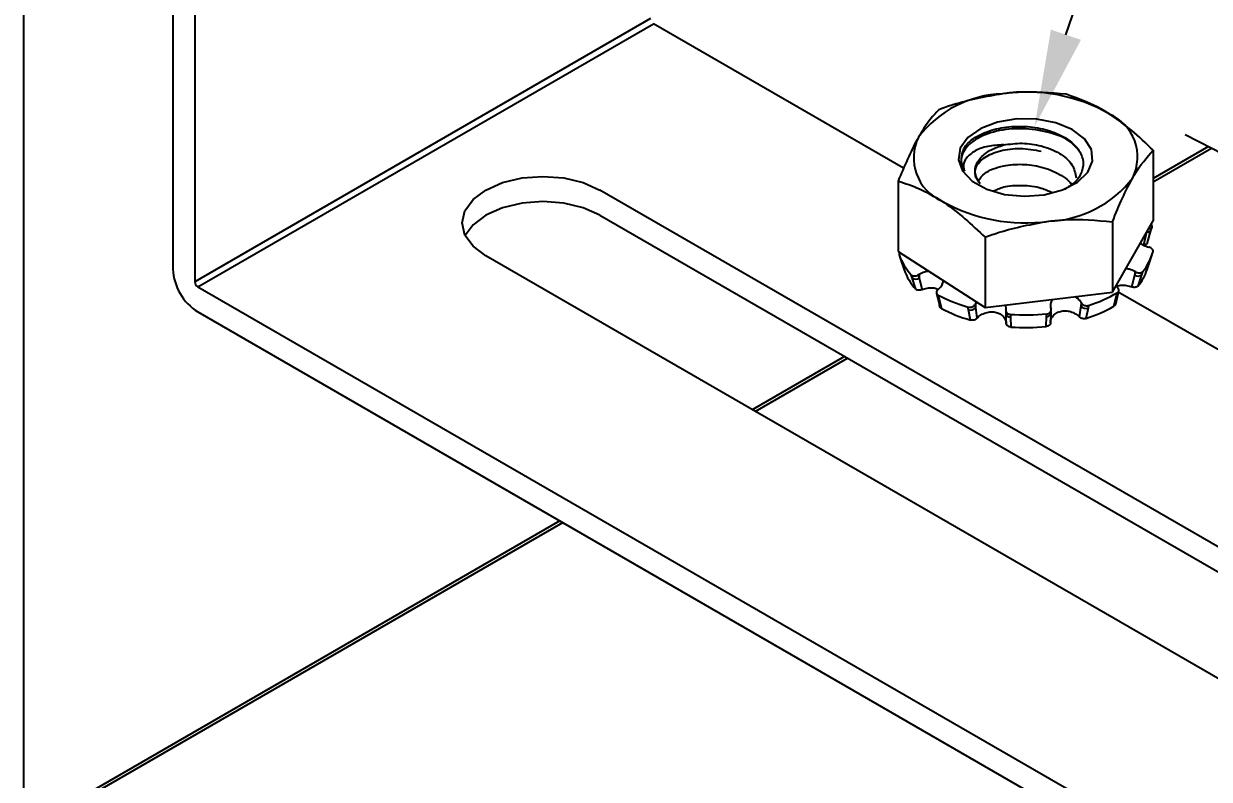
# Model space of a CAD drawing. Extents: x 0 to 7.14, y -9.39 to 0.
# Drawn here: x 0 to 2.299, y -4.632 to -3.166 of the extents above; entities that cross this region are included whole.
import ezdxf
from ezdxf import colors
from ezdxf.entities.mleader import LeaderData, LeaderLine
from ezdxf.math import Vec2, Vec3

# ---------------------------------------------------------------- set-up
doc = ezdxf.new("R2010")
doc.units = 0
doc.header["$LTSCALE"] = 0.5
doc.header["$MEASUREMENT"] = 0
for name, color, linetype in [('FAB DWG', 221, 'CONTINUOUS'), ('Hardware', 242, 'CONTINUOUS'), ('Housing', 150, 'CONTINUOUS'), ('Mounting', 4, 'CONTINUOUS')]:
    doc.layers.add(name, color=color, linetype=linetype)
doc.layers.add('Text-Unprinted', color=131, linetype='CONTINUOUS', plot=False)
doc.styles.add('LSAD_Standard', font='arial.ttf')

msp = doc.modelspace()

# ---------------------------------------------------------------- linework, layer by layer
at = {"layer": 'Hardware', "transparency": 16777216}
for p, q in [((2.1904, -3.412), (2.1904, -3.5487)), ((1.696, -3.4718), (1.696, -3.6086)), ((2.1117, -3.6873), (2.1904, -3.5487)), ((2.1117, -3.5506), (2.1117, -3.6873)), ((2.1864, -3.5676), (2.1885, -3.5609)), ((2.1884, -3.5589), (2.187, -3.5549)), ((1.8645, -3.5805), (1.8645, -3.7172)), ((2.1726, -3.5953), (2.1784, -3.5703)), ((2.1784, -3.5703), (2.1786, -3.5695)), ((2.1784, -3.57), (2.1784, -3.5703)), ((2.1863, -3.5656), (2.1787, -3.5906)), ((1.696, -3.6086), (1.8645, -3.7172)), ((2.1798, -3.5991), (2.182, -3.5997)), ((1.698, -3.6151), (1.7001, -3.6214)), ((1.7001, -3.6214), (1.7077, -3.6441)), ((2.1789, -3.6436), (2.1887, -3.6143)), ((1.7232, -3.6595), (1.7214, -3.6536)), ((1.7368, -3.6527), (1.7349, -3.6538)), ((1.7349, -3.6538), (1.7368, -3.6598)), ((1.7368, -3.6527), (1.7368, -3.6598)), ((2.1494, -3.677), (2.155, -3.6541)), ((2.155, -3.6471), (2.155, -3.6541)), ((2.1569, -3.6481), (2.155, -3.6471)), ((2.155, -3.6541), (2.1569, -3.6481)), ((2.1683, -3.6534), (2.161, -3.6756)), ((2.1702, -3.6475), (2.1683, -3.6534)), ((1.7304, -3.6814), (1.7232, -3.6595)), ((1.7368, -3.6598), (1.7423, -3.6825)), ((2.1197, -3.6766), (2.1213, -3.6779)), ((1.7704, -3.6893), (1.7719, -3.695)), ((1.773, -3.6826), (1.7745, -3.6813)), ((1.7735, -3.6929), (1.775, -3.6986)), ((1.775, -3.6986), (1.78, -3.7189)), ((1.8645, -3.7172), (2.1117, -3.6873)), ((2.1146, -3.7144), (2.1198, -3.6939)), ((2.118, -3.7104), (2.1229, -3.6904)), ((2.1198, -3.6939), (2.1214, -3.6882)), ((2.1226, -3.6906), (2.1242, -3.6849)), ((1.8324, -3.7215), (1.8315, -3.7161)), ((1.8363, -3.7414), (1.8324, -3.7215)), ((1.8458, -3.7097), (1.845, -3.7113)), ((1.845, -3.7113), (1.8458, -3.7168)), ((1.8483, -3.7067), (1.8458, -3.7097)), ((1.8458, -3.7097), (1.8458, -3.7168)), ((1.8458, -3.7168), (1.8488, -3.7379)), ((1.9049, -3.7233), (1.9052, -3.7286)), ((1.905, -3.7217), (1.9054, -3.72)), ((1.9054, -3.72), (1.9052, -3.7123)), ((1.9921, -3.7188), (1.9925, -3.7205)), ((1.9922, -3.7279), (1.9927, -3.7225)), ((2.0475, -3.7352), (2.0507, -3.714)), ((2.0507, -3.707), (2.0507, -3.714)), ((2.0517, -3.7085), (2.0507, -3.707)), ((2.0507, -3.714), (2.0517, -3.7085)), ((2.0643, -3.7184), (2.0601, -3.7384)), ((2.0653, -3.713), (2.0643, -3.7184)), ((1.9057, -3.7478), (1.9054, -3.7271)), ((1.9137, -3.7303), (1.9141, -3.7356)), ((1.9141, -3.7356), (1.9146, -3.7549)), ((1.983, -3.754), (1.9839, -3.7347)), ((1.9839, -3.7347), (1.9843, -3.7294)), ((1.9921, -3.7259), (1.9914, -3.7466))]:
    msp.add_line(p, q, dxfattribs=at)
at = {"layer": 'Hardware', "transparency": 16777216, "flags": 128}
msp.add_lwpolyline([(2.0709, -3.4105), (2.0573, -3.3895), (2.0336, -3.3717), (2.0019, -3.3587), (1.9649, -3.3517), (1.9261, -3.3513), (1.8887, -3.3576), (1.8562, -3.3699), (1.8315, -3.3872), (1.8166, -3.4079), (1.813, -3.4303), (1.821, -3.4522), (1.8398, -3.4719), (1.8679, -3.4874), (1.9026, -3.4975), (1.9409, -3.5012), (1.9795, -3.4983), (2.0148, -3.4889), (2.0437, -3.4739), (2.0638, -3.4547), (2.0731, -3.4329), (2.0709, -3.4105)], dxfattribs=at)
at = {"layer": 'Hardware', "transparency": 16777216}
for centre, radius, start, end in [((1.9063, -3.5176), 0.2154, 92.1268, 142.5443), ((1.945, -3.6244), 0.3254, 60.3118, 98.2465), ((2.0689, -3.4252), 0.0914, 333.9851, 65.9391), ((1.8175, -3.4267), 0.0914, 153.9851, 245.9391), ((1.8643, -3.4301), 0.0459, 135.1303, 209.5951), ((1.9801, -3.3344), 0.2154, 272.1268, 322.5443), ((1.9414, -3.2275), 0.3254, 240.3118, 278.2465), ((2.1806, -3.5635), 0.00711, 252.1811, 325.0563), ((2.0889, -3.5806), 0.1053, 320.5546, 344.6499), ((1.8041, -3.5769), 0.1127, 199.7911, 222.8131), ((1.8097, -3.6077), 0.1083, 199.6761, 222.9282), ((2.1612, -3.6449), 0.0111, 236.1169, 309.7931), ((2.0814, -3.6101), 0.1031, 320.5506, 341.033), ((1.7302, -3.6504), 0.0115, 232.4043, 304.8498), ((1.7774, -3.6934), 0.0058, 196.3687, 244.888), ((1.913, -3.4276), 0.2998, 242.2595, 254.2265), ((1.9799, -3.4431), 0.283, 287.5522, 299.9901), ((2.1172, -3.6889), 0.00567, 298.0923, 342.9533), ((1.9142, -3.4643), 0.2879, 242.1993, 254.2867), ((1.8359, -3.7101), 0.0119, 252.6911, 326.1397), ((2.0605, -3.7069), 0.0121, 216.039, 288.4221), ((1.9785, -3.4792), 0.2717, 287.4896, 300.0526), ((1.9136, -3.7272), 0.00846, 189.7578, 273.442), ((1.9432, -3.3002), 0.4311, 266.0806, 275.4695), ((1.9841, -3.7264), 0.00824, 268.0981, 349.8946), ((1.9432, -3.342), 0.4139, 266.0333, 275.5167)]:
    msp.add_arc(centre, radius, start, end, dxfattribs=at)
for points, knots in [([(1.8983, -3.3024), (1.866, -3.3082), (1.8242, -3.3158), (1.7839, -3.33), (1.7747, -3.3333)], [0, 0, 0, 0, 0.77189, 1, 1, 1, 1]), ([(2.0219, -3.3034), (1.9912, -3.3007), (1.9504, -3.2971), (1.9086, -3.3013), (1.8983, -3.3024)], [0, 0, 0, 0, 0.754682, 1, 1, 1, 1]), ([(2.1062, -3.3417), (2.1042, -3.3405), (2.0757, -3.3223), (2.0479, -3.3125), (2.0219, -3.3034)], [0, 0, 0, 0, 0.070207, 1, 1, 1, 1]), ([(1.7747, -3.3333), (1.7683, -3.3401), (1.7554, -3.3538), (1.7421, -3.3756), (1.7354, -3.3866)], [0, 0, 0, 0, 0.495458, 1, 1, 1, 1]), ([(2.1904, -3.412), (2.1768, -3.3987), (2.1491, -3.3719), (2.1206, -3.3519), (2.1062, -3.3417)], [0, 0, 0, 0, 0.495458, 1, 1, 1, 1]), ([(2.0433, -3.4084), (2.0383, -3.4032), (2.0239, -3.3887), (1.9825, -3.3743), (1.93, -3.3679), (1.8789, -3.3749), (1.8391, -3.3927), (1.8202, -3.4152), (1.8166, -3.436), (1.8218, -3.4472), (1.8244, -3.4528)], [0, 0, 0, 0, 0.079923, 0.22577, 0.373934, 0.520054, 0.667808, 0.814376, 0.908244, 1, 1, 1, 1]), ([(1.8318, -3.3977), (1.834, -3.3957), (1.8435, -3.3872), (1.8669, -3.3749), (1.9051, -3.3659), (1.9466, -3.3647), (1.9866, -3.372), (2.0205, -3.3861), (2.0444, -3.4061), (2.0562, -3.4293), (2.0543, -3.4529), (2.0416, -3.4738), (2.0256, -3.4837), (2.0185, -3.4881)], [0, 0, 0, 0, 0.0318986, 0.1379957, 0.2407403, 0.3434697, 0.4439145, 0.5432954, 0.6414393, 0.7374902, 0.8333236, 0.9260585, 1, 1, 1, 1]), ([(1.7354, -3.3866), (1.7344, -3.3883), (1.7211, -3.4119), (1.7081, -3.443), (1.696, -3.4718)], [0, 0, 0, 0, 0.070207, 1, 1, 1, 1]), ([(1.9007, -3.4015), (1.8901, -3.4021), (1.8687, -3.4031), (1.8438, -3.413), (1.8267, -3.4265), (1.8212, -3.4408), (1.8236, -3.4497), (1.8244, -3.4528)], [0, 0, 0, 0, 0.209812, 0.419554, 0.637895, 0.877508, 1, 1, 1, 1]), ([(1.855, -3.477), (1.8519, -3.4725), (1.8448, -3.462), (1.8446, -3.444), (1.8549, -3.4257), (1.8743, -3.4106), (1.8923, -3.4045), (1.9007, -3.4015)], [0, 0, 0, 0, 0.164566, 0.379232, 0.593898, 0.808564, 1, 1, 1, 1]), ([(1.9007, -3.4015), (1.9125, -3.4), (1.9362, -3.3967), (1.9755, -3.4026), (2.0106, -3.4168), (2.0361, -3.4392), (2.0395, -3.4568), (2.0412, -3.4655)], [0, 0, 0, 0, 0.187993, 0.379451, 0.585202, 0.794538, 1, 1, 1, 1]), ([(1.855, -3.477), (1.8513, -3.4719), (1.8438, -3.4616), (1.8459, -3.4433), (1.8617, -3.4251), (1.8928, -3.4119), (1.933, -3.4065), (1.9601, -3.4115), (1.9737, -3.4139)], [0, 0, 0, 0, 0.140367, 0.282921, 0.461476, 0.641483, 0.81949, 1, 1, 1, 1]), ([(2.1511, -3.4653), (2.152, -3.4637), (2.1653, -3.4405), (2.1783, -3.4257), (2.1904, -3.412)], [0, 0, 0, 0, 0.0702067, 1, 1, 1, 1]), ([(1.8515, -3.471), (1.855, -3.4661), (1.8639, -3.4534), (1.8964, -3.4415), (1.9363, -3.4379), (1.9757, -3.4433), (2.0096, -3.4579), (2.03, -3.4723), (2.0329, -3.481), (2.0329, -3.4811)], [0, 0, 0, 0, 0.1299586, 0.3344, 0.4914698, 0.6514344, 0.8233408, 0.9982428, 1, 1, 1, 1]), ([(1.696, -3.4718), (1.7097, -3.4762), (1.7373, -3.485), (1.7659, -3.5018), (1.7803, -3.5102)], [0, 0, 0, 0, 0.495458, 1, 1, 1, 1]), ([(2.1117, -3.5506), (2.1181, -3.5348), (2.131, -3.5031), (2.1444, -3.478), (2.1511, -3.4653)], [0, 0, 0, 0, 0.495458, 1, 1, 1, 1]), ([(1.8797, -3.4915), (1.8863, -3.4884), (1.9019, -3.481), (1.9366, -3.4792), (1.9705, -3.4827), (1.9878, -3.4908), (1.9945, -3.4939)], [0, 0, 0, 0, 0.2181691, 0.5110636, 0.8093563, 1, 1, 1, 1]), ([(1.7803, -3.5102), (1.7823, -3.5115), (1.8107, -3.5301), (1.8386, -3.5562), (1.8645, -3.5805)], [0, 0, 0, 0, 0.0702067, 1, 1, 1, 1]), ([(1.8645, -3.5805), (1.8737, -3.5772), (1.914, -3.563), (1.9558, -3.5554), (1.9881, -3.5496)], [0, 0, 0, 0, 0.22811, 1, 1, 1, 1]), ([(1.9881, -3.5496), (1.9984, -3.5485), (2.0402, -3.5443), (2.081, -3.5478), (2.1117, -3.5506)], [0, 0, 0, 0, 0.2453184, 1, 1, 1, 1]), ([(2.182, -3.5636), (2.1825, -3.5636), (2.1841, -3.5637), (2.1863, -3.5632), (2.1881, -3.562), (2.1888, -3.5605), (2.1886, -3.5594), (2.1884, -3.5589)], [0, 0, 0, 0, 0.120255, 0.3531947, 0.586133, 0.8190668, 1, 1, 1, 1]), ([(2.1656, -3.5925), (2.1668, -3.5934), (2.1709, -3.5963), (2.1762, -3.5979), (2.1798, -3.5991)], [0, 0, 0, 0, 0.299348, 1, 1, 1, 1]), ([(2.1787, -3.5906), (2.1789, -3.5912), (2.1791, -3.5924), (2.178, -3.594), (2.176, -3.595), (2.174, -3.5953), (2.1728, -3.5953), (2.1726, -3.5953)], [0, 0, 0, 0, 0.237153, 0.474307, 0.711427, 0.948345, 1, 1, 1, 1]), ([(2.1905, -3.6084), (2.1905, -3.6078), (2.1906, -3.6064), (2.1894, -3.6042), (2.1873, -3.6022), (2.1847, -3.6006), (2.1828, -3.6), (2.182, -3.5997)], [0, 0, 0, 0, 0.209349, 0.418699, 0.628042, 0.837386, 1, 1, 1, 1]), ([(1.6992, -3.6106), (1.699, -3.6109), (1.6981, -3.6118), (1.6977, -3.6134), (1.6979, -3.6146), (1.698, -3.6151)], [0, 0, 0, 0, 0.165473, 0.635164, 1, 1, 1, 1]), ([(1.7214, -3.6536), (1.722, -3.6541), (1.7232, -3.6551), (1.7261, -3.6559), (1.7293, -3.6558), (1.7324, -3.6551), (1.7342, -3.6542), (1.7349, -3.6538)], [0, 0, 0, 0, 0.209349, 0.418699, 0.628042, 0.837386, 1, 1, 1, 1]), ([(1.7552, -3.6467), (1.7524, -3.6471), (1.746, -3.648), (1.7401, -3.651), (1.7368, -3.6527)], [0, 0, 0, 0, 0.424165, 1, 1, 1, 1]), ([(2.155, -3.6471), (2.1516, -3.6455), (2.146, -3.6428), (2.14, -3.6421), (2.1376, -3.6418)], [0, 0, 0, 0, 0.605481, 1, 1, 1, 1]), ([(2.1569, -3.6481), (2.1579, -3.6486), (2.16, -3.6495), (2.1633, -3.65), (2.1664, -3.6498), (2.1688, -3.6489), (2.1698, -3.6479), (2.1702, -3.6475)], [0, 0, 0, 0, 0.209349, 0.418698, 0.628046, 0.83739, 1, 1, 1, 1]), ([(1.7423, -3.6825), (1.7438, -3.6819), (1.7488, -3.68), (1.7578, -3.6784), (1.7674, -3.6787), (1.7719, -3.6809), (1.7737, -3.6818)], [0, 0, 0, 0, 0.144342, 0.4687778, 0.7869272, 1, 1, 1, 1]), ([(1.7745, -3.6813), (1.7753, -3.6805), (1.7786, -3.6774), (1.7828, -3.6713), (1.7833, -3.6661), (1.7836, -3.6636)], [0, 0, 0, 0, 0.1492018, 0.5941667, 1, 1, 1, 1]), ([(2.1194, -3.6764), (2.1198, -3.6762), (2.1223, -3.6745), (2.1291, -3.6735), (2.139, -3.6738), (2.146, -3.6757), (2.1494, -3.677), (2.1494, -3.677)], [0, 0, 0, 0, 0.049035, 0.3559559, 0.6702853, 0.9971958, 1, 1, 1, 1]), ([(2.1214, -3.6882), (2.1221, -3.6877), (2.1236, -3.6867), (2.1245, -3.6844), (2.1243, -3.6819), (2.1232, -3.6797), (2.1218, -3.6784), (2.1213, -3.6779)], [0, 0, 0, 0, 0.209349, 0.418699, 0.628042, 0.837386, 1, 1, 1, 1]), ([(2.161, -3.6756), (2.1605, -3.6761), (2.1593, -3.6772), (2.1566, -3.678), (2.1534, -3.6781), (2.1509, -3.6776), (2.1496, -3.6771), (2.1494, -3.677)], [0, 0, 0, 0, 0.237153, 0.474307, 0.711427, 0.948345, 1, 1, 1, 1]), ([(1.7423, -3.6825), (1.7412, -3.6829), (1.7391, -3.6836), (1.7358, -3.6838), (1.7328, -3.6832), (1.7312, -3.6822), (1.7305, -3.6815), (1.7304, -3.6814)], [0, 0, 0, 0, 0.236657, 0.473307, 0.710146, 0.947222, 1, 1, 1, 1]), ([(1.773, -3.6826), (1.7723, -3.6833), (1.7709, -3.6848), (1.77, -3.6873), (1.7703, -3.6897), (1.7715, -3.6917), (1.7729, -3.6926), (1.7735, -3.6929)], [0, 0, 0, 0, 0.209349, 0.418698, 0.628046, 0.83739, 1, 1, 1, 1]), ([(1.7718, -3.6949), (1.7727, -3.6982), (1.7747, -3.7051), (1.7757, -3.7114), (1.7763, -3.7147)], [0, 0, 0, 0, 0.4761601, 1, 1, 1, 1]), ([(1.9962, -3.7013), (1.9957, -3.7017), (1.9931, -3.7042), (1.9911, -3.7104), (1.9917, -3.716), (1.9921, -3.7188)], [0, 0, 0, 0, 0.089306, 0.531236, 1, 1, 1, 1]), ([(2.0507, -3.707), (2.0488, -3.7043), (2.0457, -3.7001), (2.0405, -3.6973), (2.0385, -3.6962)], [0, 0, 0, 0, 0.610754, 1, 1, 1, 1]), ([(1.78, -3.7189), (1.7792, -3.7184), (1.7778, -3.7174), (1.7768, -3.7158), (1.7768, -3.7148), (1.7768, -3.7147)], [0, 0, 0, 0, 0.458293, 0.916587, 1, 1, 1, 1]), ([(1.8315, -3.7161), (1.8326, -3.7163), (1.8347, -3.7168), (1.8381, -3.7163), (1.8412, -3.7151), (1.8436, -3.7134), (1.8445, -3.712), (1.845, -3.7113)], [0, 0, 0, 0, 0.209349, 0.418699, 0.628042, 0.837386, 1, 1, 1, 1]), ([(1.905, -3.7217), (1.9049, -3.7226), (1.9048, -3.7243), (1.9061, -3.7268), (1.9082, -3.7287), (1.9109, -3.73), (1.9129, -3.7302), (1.9137, -3.7303)], [0, 0, 0, 0, 0.209349, 0.418698, 0.628046, 0.83739, 1, 1, 1, 1]), ([(1.9843, -3.7294), (1.9854, -3.7292), (1.9876, -3.7288), (1.9903, -3.7272), (1.9921, -3.7251), (1.9929, -3.7227), (1.9926, -3.7212), (1.9925, -3.7205)], [0, 0, 0, 0, 0.2093493, 0.418699, 0.6280417, 0.8373864, 1, 1, 1, 1]), ([(1.9914, -3.7466), (1.9915, -3.7453), (1.9916, -3.7412), (1.9945, -3.7346), (2.0012, -3.7281), (2.0103, -3.7242), (2.0204, -3.723), (2.0307, -3.7246), (2.0402, -3.7287), (2.0453, -3.7329), (2.0475, -3.7352), (2.0475, -3.7352)], [0, 0, 0, 0, 0.062966, 0.204482, 0.343255, 0.476413, 0.604891, 0.732418, 0.863024, 0.998858, 1, 1, 1, 1]), ([(2.0517, -3.7085), (2.0523, -3.7093), (2.0534, -3.7109), (2.0563, -3.7125), (2.0595, -3.7135), (2.0627, -3.7136), (2.0645, -3.7132), (2.0653, -3.713)], [0, 0, 0, 0, 0.209349, 0.418698, 0.628046, 0.83739, 1, 1, 1, 1]), ([(2.1174, -3.7103), (2.1173, -3.7109), (2.117, -3.7124), (2.1157, -3.7137), (2.1147, -3.7143), (2.1146, -3.7144)], [0, 0, 0, 0, 0.420762, 0.894529, 1, 1, 1, 1]), ([(1.8488, -3.7379), (1.8481, -3.7386), (1.8467, -3.74), (1.8436, -3.7414), (1.8402, -3.742), (1.8377, -3.7418), (1.8365, -3.7415), (1.8363, -3.7414)], [0, 0, 0, 0, 0.236657, 0.473307, 0.710146, 0.947222, 1, 1, 1, 1]), ([(1.8488, -3.7379), (1.8498, -3.7368), (1.853, -3.7334), (1.8604, -3.7286), (1.8709, -3.7254), (1.8816, -3.7252), (1.8912, -3.7278), (1.899, -3.7327), (1.9042, -3.7396), (1.9056, -3.745), (1.9057, -3.7477), (1.9057, -3.7478)], [0, 0, 0, 0, 0.062895, 0.204412, 0.343188, 0.476348, 0.604828, 0.732354, 0.862958, 0.998789, 1, 1, 1, 1]), ([(1.9146, -3.7549), (1.9135, -3.7548), (1.9113, -3.7544), (1.9085, -3.7529), (1.9065, -3.7508), (1.9058, -3.749), (1.9057, -3.7479), (1.9057, -3.7478)], [0, 0, 0, 0, 0.237153, 0.474307, 0.711427, 0.948345, 1, 1, 1, 1]), ([(1.9914, -3.7466), (1.9913, -3.7475), (1.9911, -3.7492), (1.9894, -3.7514), (1.9869, -3.7531), (1.9846, -3.7538), (1.9833, -3.754), (1.983, -3.754)], [0, 0, 0, 0, 0.236657, 0.473307, 0.710146, 0.947222, 1, 1, 1, 1]), ([(2.0601, -3.7384), (2.0591, -3.7386), (2.057, -3.7391), (2.0536, -3.7387), (2.0504, -3.7376), (2.0485, -3.7363), (2.0476, -3.7354), (2.0475, -3.7352)], [0, 0, 0, 0, 0.237153, 0.474307, 0.711427, 0.948345, 1, 1, 1, 1])]:
    msp.add_open_spline(points, degree=3, knots=knots, dxfattribs=at)
at = {"layer": 'Housing', "transparency": 16777216}
for p, q in [((2.2979, -3.4045), (2.1904, -3.4665)), ((2.1904, -3.4733), (2.3041, -3.4077)), ((1.5922, -3.8119), (1.4131, -3.9152)), ((1.419, -3.9186), (1.598, -3.8153)), ((1.0396, -4.1309), (0.0043, -4.7288)), ((0.0142, -4.7296), (1.0454, -4.1343))]:
    msp.add_line(p, q, dxfattribs=at)
at = {"layer": 'Housing', "color": 1, "transparency": 16777216}
msp.add_open_spline([(2.2524, -3.3817), (3.4098, -3.9553), (3.6276, -4.5844), (3.6418, -5.2256)], degree=3, dxfattribs=at)
at = {"layer": 'Mounting', "transparency": 16777216}
for p, q in [((0.2895, -0.6359), (0.2895, -3.6425)), ((0.3318, -0.6603), (0.3318, -3.6669)), ((1.2157, -3.1567), (0.3318, -3.6669)), ((0.3374, -3.6767), (1.2213, -3.1665)), ((1.7066, -3.4467), (1.2213, -3.1665)), ((2.8647, -4.4977), (1.1176, -3.4891)), ((1.1176, -3.538), (2.8647, -4.5465)), ((2.6434, -4.6254), (0.8963, -3.6169)), ((0.3374, -3.6767), (2.3613, -4.8451)), ((3.2452, -4.3348), (2.1229, -3.687)), ((0.3374, -3.7256), (2.3613, -4.8939))]:
    msp.add_line(p, q, dxfattribs=at)
at = {"layer": 'Mounting', "transparency": 16777216, "flags": 128}
for points in [[(0.8963, -3.6169), (0.8715, -3.5982), (0.8558, -3.5764), (0.8505, -3.553), (0.8558, -3.5296), (0.8715, -3.5078), (0.8963, -3.4891), (0.9287, -3.4748), (0.9665, -3.4657), (1.007, -3.4627), (1.0475, -3.4657), (1.0852, -3.4748), (1.1176, -3.4891)], [(1.1176, -3.538), (1.0852, -3.5236), (1.0475, -3.5146), (1.007, -3.5115), (0.9665, -3.5146), (0.9287, -3.5236), (0.8963, -3.538), (0.8715, -3.5567), (0.8563, -3.5774)]]:
    msp.add_lwpolyline(points, dxfattribs=at)
at = {"layer": 'Mounting', "transparency": 16777216}
for centre, radius in [((0.3936, -3.6378), 0.1042), ((0.3441, -3.6664), 0.0123)]:
    msp.add_arc(centre, radius, 182.6055, 237.3945, dxfattribs=at)
at = {"layer": 'Text-Unprinted', "ltscale": 0.5, "transparency": 16777216}
msp.add_lwpolyline([(0, 0), (4.9925, 0), (4.9925, -9.3805), (0, -9.3805)], close=True, dxfattribs=at)

# ---------------------------------------------------------------- leaders
at = {"layer": 'FAB DWG', "ltscale": 0.5, "transparency": 16777216}
ml = msp.add_multileader_mtext('Standard', dxfattribs=at)
ml.set_content('\\A1;1/4-20 NUT\\P(HW01020)', color=256, style='LSAD_Standard')
ml.set_leader_properties()
ml.build(insert=Vec2(0, 0))
ml.multileader.update_dxf_attribs({"text_left_attachment_type": 2, "dogleg_length": 0.36, "arrow_head_size": 0.1875})
ctx = ml.context
ctx.base_point, ctx.char_height, ctx.arrow_head_size, ctx.landing_gap_size, ctx.plane_origin = Vec3(3.1735, -2.4401), 0.1875, 0.1875, 0.09, Vec3(0.7316, 12.9258)
ctx.left_attachment = 2
notes = []
notes.append((ctx, [(0, (1, 1, 0), (2.2772, -2.4401), (1, 0), 0.8963, [(0, [(1.9608, -3.3653)], 0, [])])]))
ctx.mtext.insert, ctx.mtext.width, ctx.mtext.defined_height, ctx.mtext.flow_direction = Vec3(3.2635, -2.1594), 3.872351, 0.6491, 5
for ctx, leaders in notes:
    for number, flags, end, landing, length, lines in leaders:
        leader = LeaderData()
        leader.index, (leader.has_last_leader_line, leader.has_dogleg_vector, leader.attachment_direction) = number, flags
        leader.last_leader_point, leader.dogleg_vector, leader.dogleg_length = Vec3(end), Vec3(landing), length
        for number, points, colour, breaks in lines:
            line = LeaderLine()
            line.index, line.vertices, line.color, line.breaks = number, Vec3.list(points), colors.encode_raw_color(colour), breaks
            leader.lines.append(line)
        ctx.leaders.append(leader)

doc.saveas('drawing.dxf')
